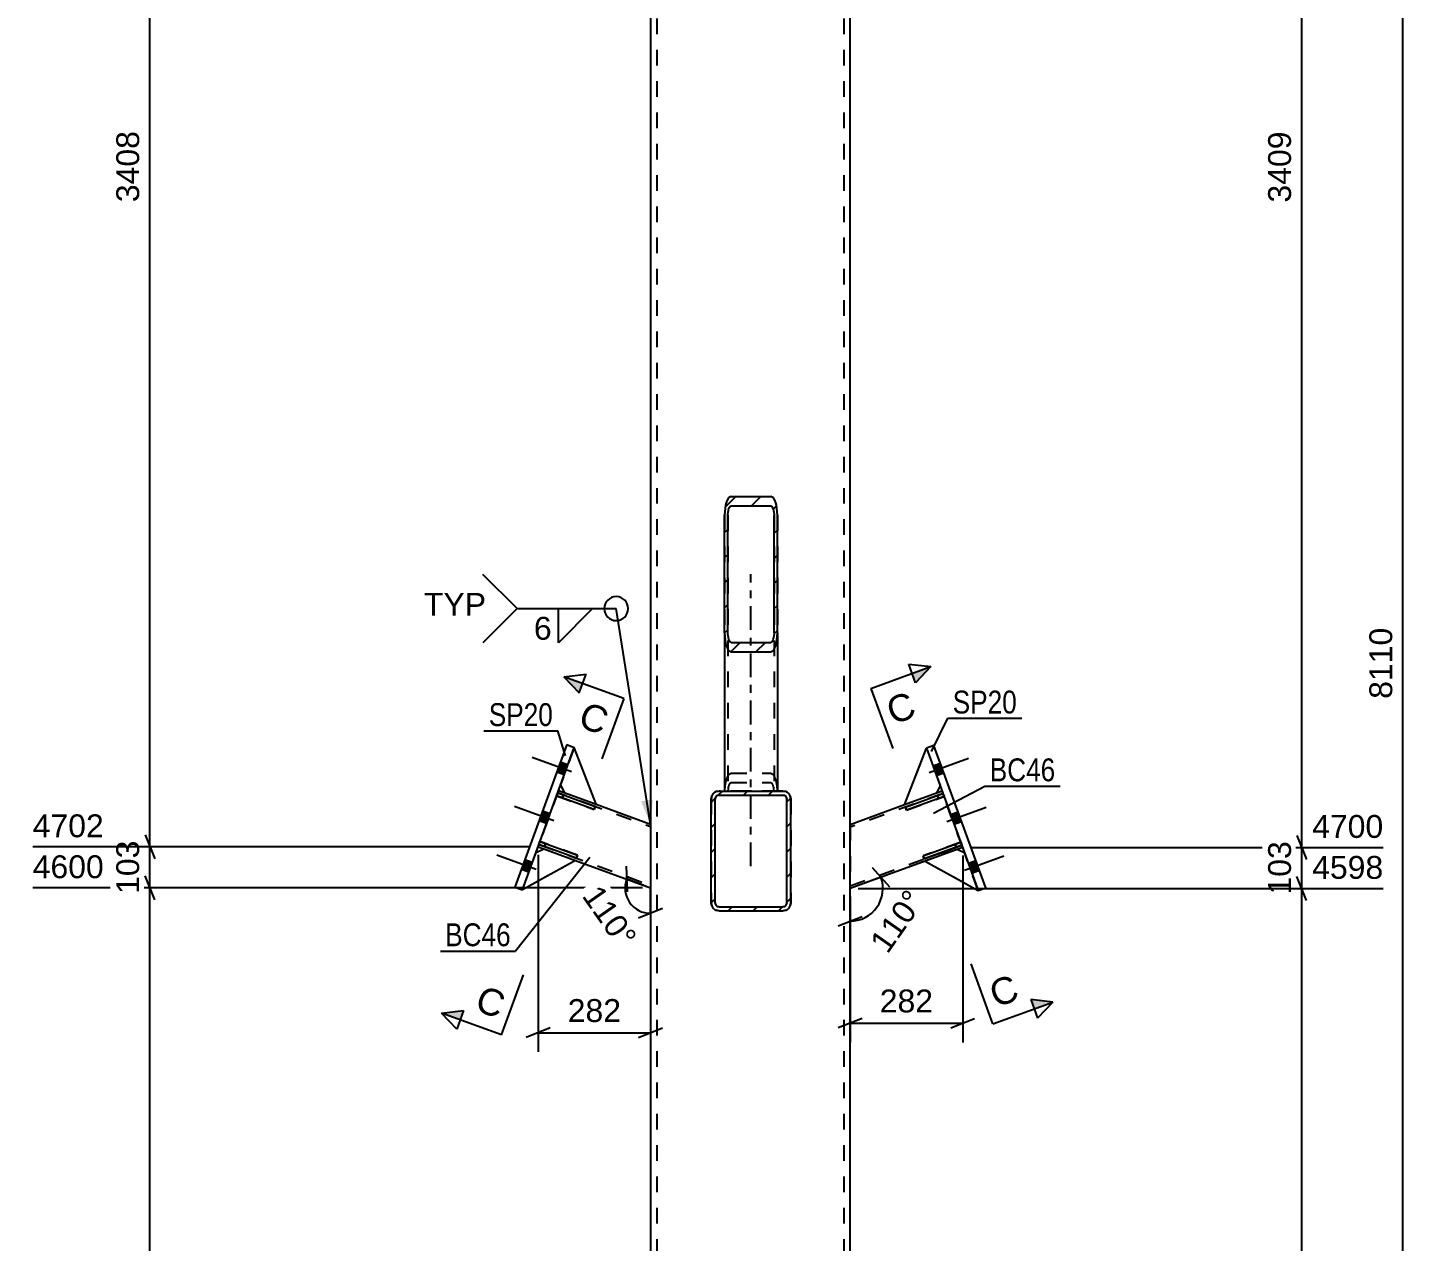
# Model space of a CAD drawing. Header units: millimetres. Extents: x -358 to 483, y -215 to 379.
# Drawn here: x -90.5 to 84.2, y 75 to 227 of the extents above; entities that cross this region are included whole.
import ezdxf

# ---------------------------------------------------------------- set-up
doc = ezdxf.new("R2010")
doc.units = ezdxf.units.MM
doc.linetypes.add('DXK_LINE_DOT2', pattern=[3.9198, 1.9599, -1.9599])
doc.linetypes.add('DXK_LINE_DOT3', pattern=[5.9187, 2.979, -0.9799, 0.9799, -0.9799])
doc.styles.add('Arial', font='ARIAL.TTF', dxfattribs={"height": 0.2})
doc.styles.add('Arial Narrow', font='ARIALN.TTF', dxfattribs={"height": 0.2})

# ---------------------------------------------------------------- blocks, each defined once
blk = doc.blocks.new('Part-284934251-1440 - 1225')
at = {"color": 7, "linetype": 'DXK_LINE_DOT2'}
for p, q in [((19.33, 129.66), (22.06, 136.78)), ((22.06, 136.78), (23.77, 132.08)), ((23.33, 131.12), (19.33, 129.66)), ((23.77, 132.08), (23.33, 131.12))]:
    blk.add_line(p, q, dxfattribs=at)
blk = doc.blocks.new('Part-284934251-1263 - 1225')
at = {"color": 7, "linetype": 'DXK_LINE_DOT2'}
for p, q in [((-24.03, 131.46), (-26.6, 124.41)), ((-24.14, 131.18), (-12.5, 126.94)), ((-23.33, 131.21), (-19.33, 129.75)), ((-12.5, 127.26), (-12.5, 119.28)), ((-26.5, 124.7), (-12.5, 119.6)), ((-25.89, 124.16), (-21.9, 122.7))]:
    blk.add_line(p, q, dxfattribs=at)
at = {"color": 2, "linetype": 'Continuous'}
for p, q in [((-24.03, 131.46), (-23.33, 131.21)), ((-19.33, 129.75), (-12.5, 127.26)), ((-26.6, 124.41), (-25.89, 124.16)), ((-21.9, 122.7), (-12.5, 119.28))]:
    blk.add_line(p, q, dxfattribs=at)
blk = doc.blocks.new('Part-284934251-1231 - 1225')
at = {"linetype": 'Continuous'}
h = blk.add_hatch(dxfattribs=at)
h.set_pattern_fill('', scale=0.7, style=0, pattern_type=0)
h.set_pattern_definition([(45, (-3.2208, 151.2022), (-1.57154, 1.57154), [])])
h.paths.add_polyline_path([(-3.22, 165.95), (-3.22, 151.2), (-3.16, 150.3), (-2.99, 149.53), (-2.73, 149.02), (-2.42, 148.84), (2.58, 148.84), (2.89, 149.02), (3.14, 149.53), (3.32, 150.3), (3.38, 151.2), (3.38, 165.95), (3.32, 166.85), (3.14, 167.61), (2.89, 168.13), (2.58, 168.3), (-2.42, 168.3), (-2.73, 168.13), (-2.99, 167.61), (-3.16, 166.85)])
h.paths.add_polyline_path([(-2.7, 166.78), (-2.57, 167.04), (-2.42, 167.13), (2.58, 167.13), (2.73, 167.04), (2.86, 166.78), (2.95, 166.4), (2.98, 165.95), (2.98, 151.2), (2.95, 150.75), (2.86, 150.37), (2.73, 150.11), (2.58, 150.02), (-2.42, 150.02), (-2.57, 150.11), (-2.7, 150.37), (-2.79, 150.75), (-2.82, 151.2), (-2.82, 165.95), (-2.79, 166.4)])
at = {"color": 2, "linetype": 'Continuous'}
for p, q in [((-2.42, 168.3), (-2.73, 168.13)), ((-2.42, 168.3), (2.58, 168.3)), ((2.89, 168.13), (2.58, 168.3)), ((-3.16, 166.85), (-3.22, 165.95)), ((-3.22, 151.2), (-3.22, 165.95)), ((-2.82, 165.95), (-2.79, 166.4)), ((-2.82, 151.2), (-2.82, 165.95)), ((-2.57, 167.04), (-2.42, 167.13)), ((-2.42, 167.13), (2.58, 167.13)), ((2.58, 167.13), (2.73, 167.04)), ((2.95, 166.4), (2.98, 165.95)), ((2.98, 151.2), (2.98, 165.95)), ((3.38, 165.95), (3.32, 166.85)), ((3.38, 151.2), (3.38, 165.95)), ((-3.22, 151.2), (-3.22, 131.4)), ((-3.22, 151.2), (-3.16, 150.3)), ((-2.79, 150.75), (-2.82, 151.2)), ((2.98, 151.2), (2.95, 150.75)), ((3.32, 150.3), (3.38, 151.2)), ((3.38, 151.2), (3.38, 131.4)), ((-2.73, 149.02), (-2.42, 148.84)), ((-2.42, 150.02), (-2.57, 150.11)), ((-2.42, 150.02), (2.58, 150.02)), ((-2.42, 148.84), (2.58, 148.84)), ((2.73, 150.11), (2.58, 150.02)), ((2.58, 148.84), (2.89, 149.02))]:
    blk.add_line(p, q, dxfattribs=at)
at = {"color": 7, "linetype": 'DXK_LINE_DOT2'}
for p, q in [((-3.22, 165.95), (-3.22, 151.2)), ((-2.82, 165.95), (-2.82, 131.4)), ((2.98, 165.95), (2.98, 131.4)), ((3.38, 165.95), (3.38, 151.2)), ((-2.73, 133.45), (-2.42, 133.63)), ((-2.42, 133.63), (2.58, 133.63)), ((2.58, 133.63), (2.89, 133.45)), ((3.38, 131.4), (-3.22, 131.4)), ((-3.21, 131.4), (-3.16, 132.17)), ((-2.82, 131.4), (-2.81, 131.4)), ((-2.79, 131.72), (-2.81, 131.4)), ((-2.42, 132.45), (-2.57, 132.36)), ((-2.42, 132.45), (2.58, 132.45)), ((2.73, 132.36), (2.58, 132.45)), ((2.97, 131.4), (2.95, 131.72)), ((3.32, 132.17), (3.37, 131.4))]:
    blk.add_line(p, q, dxfattribs=at)
at = {"color": 7, "linetype": 'DXK_LINE_DOT3'}
blk.add_line((0.08, 121.99), (0.08, 158.57), dxfattribs=at)
at = {"color": 2, "linetype": 'Continuous'}
for centre, radius, start, end in [((-0.41, 166.63), 2.76, 147.1246, 175.4089), ((0.57, 166.63), 2.76, 4.5911, 32.8754), ((-1.42, 166.29), 1.38, 147.1246, 175.4089), ((1.57, 166.29), 1.38, 4.5911, 32.8754), ((-0.41, 150.52), 2.76, 184.5911, 212.8754), ((-1.42, 150.86), 1.38, 184.5911, 212.8754), ((1.57, 150.86), 1.38, 327.1246, 355.4089), ((0.57, 150.52), 2.76, 327.1246, 355.4089)]:
    blk.add_arc(centre, radius, start, end, dxfattribs=at)
at = {"color": 7, "linetype": 'DXK_LINE_DOT2'}
for centre, radius, start, end in [((-0.41, 131.95), 2.76, 147.1246, 175.4089), ((0.57, 131.95), 2.76, 4.5911, 32.8754), ((-1.42, 131.61), 1.38, 147.1246, 175.4089), ((1.57, 131.61), 1.38, 4.5911, 32.8754)]:
    blk.add_arc(centre, radius, start, end, dxfattribs=at)
blk = doc.blocks.new('Part-284934251-1229 - 1225')
at = {"linetype": 'Continuous'}
h = blk.add_hatch(dxfattribs=at)
h.set_pattern_fill('', scale=0.7, style=0, pattern_type=0)
h.set_pattern_definition([(45, (-4.9208, 117.4), (-1.57154, 1.57154), [])])
h.paths.add_polyline_path([(-4.92, 130.4), (-4.92, 117.4), (-4.84, 117.02), (-4.63, 116.69), (-4.3, 116.48), (-3.92, 116.4), (4.08, 116.4), (4.46, 116.48), (4.79, 116.69), (5, 117.02), (5.08, 117.4), (5.08, 130.4), (5, 130.78), (4.79, 131.11), (4.46, 131.32), (4.08, 131.4), (-3.92, 131.4), (-4.3, 131.32), (-4.63, 131.11), (-4.84, 130.78)])
h.paths.add_polyline_path([(-4.27, 130.75), (-4.11, 130.86), (-3.92, 130.9), (4.08, 130.9), (4.27, 130.86), (4.43, 130.75), (4.54, 130.59), (4.58, 130.4), (4.58, 117.4), (4.54, 117.21), (4.43, 117.05), (4.27, 116.94), (4.08, 116.9), (-3.92, 116.9), (-4.11, 116.94), (-4.27, 117.05), (-4.38, 117.21), (-4.42, 117.4), (-4.42, 130.4), (-4.38, 130.59)])
at = {"color": 7, "linetype": 'DXK_LINE_DOT2'}
for p, q in [((-4.3, 131.32), (-3.92, 131.4)), ((4.08, 131.4), (-3.92, 131.4)), ((4.08, 131.4), (4.46, 131.32)), ((-4.92, 130.4), (-4.84, 130.78)), ((-4.92, 130.4), (-4.92, 117.4)), ((-4.92, 130.4), (-4.92, 130.4)), ((-4.38, 130.59), (-4.42, 130.4)), ((-4.42, 117.4), (-4.42, 130.4)), ((-3.92, 130.9), (-4.11, 130.86)), ((-3.92, 130.9), (4.08, 130.9)), ((4.27, 130.86), (4.08, 130.9)), ((4.58, 130.4), (4.54, 130.59)), ((4.58, 117.4), (4.58, 130.4)), ((5, 130.78), (5.08, 130.4)), ((5.08, 130.4), (5.08, 117.4)), ((5.08, 130.4), (5.08, 130.4)), ((-4.84, 117.02), (-4.92, 117.4)), ((-4.42, 117.4), (-4.38, 117.21)), ((4.54, 117.21), (4.58, 117.4)), ((5.08, 117.4), (5, 117.02)), ((-3.92, 116.4), (-4.3, 116.48)), ((-4.11, 116.94), (-3.92, 116.9)), ((-3.92, 116.9), (4.08, 116.9)), ((-3.92, 116.4), (4.08, 116.4)), ((4.08, 116.9), (4.27, 116.94)), ((4.46, 116.48), (4.08, 116.4))]:
    blk.add_line(p, q, dxfattribs=at)
at = {"color": 2, "linetype": 'Continuous'}
for p, q in [((-3.92, 131.4), (-4.3, 131.32)), ((-3.92, 131.4), (-3.92, 131.4)), ((-3.92, 131.4), (4.08, 131.4)), ((4.08, 131.4), (4.08, 131.4)), ((4.46, 131.32), (4.08, 131.4)), ((-4.84, 130.78), (-4.92, 130.4)), ((-4.92, 130.4), (-4.92, 130.4)), ((-4.92, 117.4), (-4.92, 130.4)), ((-4.42, 130.4), (-4.38, 130.59)), ((-4.42, 130.4), (-4.42, 130.4)), ((-4.42, 117.4), (-4.42, 130.4)), ((-4.11, 130.86), (-3.92, 130.9)), ((-3.92, 130.9), (-3.92, 130.9)), ((-3.92, 130.9), (4.08, 130.9)), ((4.08, 130.9), (4.08, 130.9)), ((4.08, 130.9), (4.27, 130.86)), ((4.54, 130.59), (4.58, 130.4)), ((4.58, 130.4), (4.58, 130.4)), ((4.58, 117.4), (4.58, 130.4)), ((5.08, 130.4), (5, 130.78)), ((5.08, 130.4), (5.08, 130.4)), ((5.08, 117.4), (5.08, 130.4)), ((-4.92, 117.4), (-4.92, 117.4)), ((-4.92, 117.4), (-4.84, 117.02)), ((-4.42, 117.4), (-4.42, 117.4)), ((-4.38, 117.21), (-4.42, 117.4)), ((4.58, 117.4), (4.54, 117.21)), ((4.58, 117.4), (4.58, 117.4)), ((5, 117.02), (5.08, 117.4)), ((5.08, 117.4), (5.08, 117.4)), ((-4.3, 116.48), (-3.92, 116.4)), ((-3.92, 116.9), (-4.11, 116.94)), ((-3.92, 116.9), (-3.92, 116.9)), ((-3.92, 116.9), (4.08, 116.9)), ((-3.92, 116.4), (-3.92, 116.4)), ((-3.92, 116.4), (4.08, 116.4)), ((4.27, 116.94), (4.08, 116.9)), ((4.08, 116.9), (4.08, 116.9)), ((4.08, 116.4), (4.46, 116.48)), ((4.08, 116.4), (4.08, 116.4))]:
    blk.add_line(p, q, dxfattribs=at)
at = {"color": 7, "linetype": 'DXK_LINE_DOT3'}
blk.add_line((0.08, 123.9), (0.08, 123.9), dxfattribs=at)
at = {"color": 7, "linetype": 'DXK_LINE_DOT2'}
for centre, radius, start, end in [((-3.92, 130.4), 1, 112.5, 157.5), ((4.08, 130.4), 1, 22.5, 67.5), ((-3.92, 130.4), 0.5, 112.5, 157.5), ((4.08, 130.4), 0.5, 22.5, 67.5), ((-3.92, 117.4), 0.5, 202.5, 247.5), ((4.08, 117.4), 0.5, 292.5, 337.5), ((-3.92, 117.4), 1, 202.5, 247.5), ((4.08, 117.4), 1, 292.5, 337.5)]:
    blk.add_arc(centre, radius, start, end, dxfattribs=at)
at = {"color": 2, "linetype": 'Continuous'}
for centre, radius, start, end in [((-3.92, 130.4), 1, 112.5, 157.5), ((4.08, 130.4), 1, 22.5, 67.5), ((-3.92, 130.4), 0.5, 112.5, 157.5), ((4.08, 130.4), 0.5, 22.5, 67.5), ((-3.92, 117.4), 0.5, 202.5, 247.5), ((4.08, 117.4), 0.5, 292.5, 337.5), ((-3.92, 117.4), 1, 202.5, 247.5), ((4.08, 117.4), 1, 292.5, 337.5)]:
    blk.add_arc(centre, radius, start, end, dxfattribs=at)
blk = doc.blocks.new('Part-284934251-1436 - 1225')
at = {"color": 2, "linetype": 'Continuous'}
for p, q in [((21.66, 123.27), (26.36, 124.98)), ((26.49, 124.61), (21.79, 122.9)), ((26.36, 124.98), (26.49, 124.61)), ((21.79, 122.9), (21.66, 123.27))]:
    blk.add_line(p, q, dxfattribs=at)
at = {"color": 7, "linetype": 'DXK_LINE_DOT2'}
blk.add_line((25.79, 124.35), (25.65, 124.73), dxfattribs=at)
blk = doc.blocks.new('Part-284934251-1304 - 1225')
at = {"color": 7, "linetype": 'DXK_LINE_DOT2'}
for p, q in [((24.13, 131.09), (12.5, 126.86)), ((23.33, 131.12), (19.33, 129.66)), ((26.6, 124.33), (24.03, 131.37)), ((12.5, 127.18), (12.5, 119.2)), ((12.5, 119.52), (26.49, 124.61)), ((25.89, 124.07), (21.9, 122.62))]:
    blk.add_line(p, q, dxfattribs=at)
at = {"color": 2, "linetype": 'Continuous'}
for p, q in [((24.03, 131.37), (23.33, 131.12)), ((19.33, 129.66), (12.5, 127.18)), ((26.6, 124.33), (25.89, 124.07)), ((21.9, 122.62), (12.5, 119.2))]:
    blk.add_line(p, q, dxfattribs=at)
blk = doc.blocks.new('Part-284934251-1443 - 1225')
at = {"color": 7, "linetype": 'DXK_LINE_DOT2'}
for p, q in [((-26.36, 125.07), (-26.5, 124.7)), ((-26.5, 124.7), (-21.8, 122.99)), ((-21.66, 123.36), (-26.36, 125.07)), ((-25.65, 124.82), (-25.79, 124.44)), ((-21.8, 122.99), (-21.66, 123.36))]:
    blk.add_line(p, q, dxfattribs=at)
blk = doc.blocks.new('Part-284934251-1447 - 1225')
at = {"color": 7, "linetype": 'DXK_LINE_DOT2'}
blk.add_line((-22.07, 136.86), (-23.78, 132.17), dxfattribs=at)
at = {"color": 2, "linetype": 'Continuous'}
for p, q in [((-19.33, 129.75), (-22.07, 136.86)), ((-23.78, 132.17), (-23.33, 131.21)), ((-23.33, 131.21), (-19.33, 129.75))]:
    blk.add_line(p, q, dxfattribs=at)
blk = doc.blocks.new('Part-284934251-1448 - 1225')
at = {"color": 7, "linetype": 'DXK_LINE_DOT2'}
for p, q in [((-26.85, 123.71), (-25.89, 124.16)), ((-25.89, 124.16), (-21.9, 122.7)), ((-28.56, 119.01), (-26.85, 123.71)), ((-21.9, 122.7), (-28.56, 119.01))]:
    blk.add_line(p, q, dxfattribs=at)
blk = doc.blocks.new('Part-284934251-1329 - 1225')
at = {"color": 2, "linetype": 'Continuous'}
for p, q in [((-23.01, 137.21), (-29.5, 119.35)), ((-28.56, 119.01), (-22.07, 136.86)), ((-23.01, 137.21), (-22.07, 136.86)), ((-29.5, 119.35), (-28.56, 119.01))]:
    blk.add_line(p, q, dxfattribs=at)
blk = doc.blocks.new('Part-284934251-1334 - 1225')
at = {"color": 2, "linetype": 'Continuous'}
for p, q in [((23, 137.12), (22.06, 136.78)), ((22.06, 136.78), (28.56, 118.92)), ((29.5, 119.26), (23, 137.12)), ((28.56, 118.92), (29.5, 119.26))]:
    blk.add_line(p, q, dxfattribs=at)
blk = doc.blocks.new('Part-284934251-1356 - 1225')
at = {"color": 7, "linetype": 'DXK_LINE_DOT2'}
for p, q in [((-3.92, 131.4), (-4.3, 131.32)), ((4.08, 131.4), (-3.92, 131.4)), ((4.46, 131.32), (4.08, 131.4)), ((-4.84, 130.78), (-4.92, 130.4)), ((-4.92, 117.4), (-4.92, 130.4)), ((-4.42, 130.4), (-4.38, 130.59)), ((-4.42, 117.4), (-4.42, 130.4)), ((-4.11, 130.86), (-3.92, 130.9)), ((-3.92, 130.9), (4.08, 130.9)), ((4.08, 130.9), (4.27, 130.86)), ((4.54, 130.59), (4.58, 130.4)), ((4.58, 117.4), (4.58, 130.4)), ((5.08, 130.4), (5, 130.78)), ((5.08, 117.4), (5.08, 130.4)), ((-4.92, 117.4), (-4.84, 117.02)), ((-4.38, 117.21), (-4.42, 117.4)), ((4.58, 117.4), (4.54, 117.21)), ((5, 117.02), (5.08, 117.4)), ((-4.3, 116.48), (-3.92, 116.4)), ((-3.92, 116.9), (-4.11, 116.94)), ((-3.92, 116.9), (4.08, 116.9)), ((-3.92, 116.4), (4.08, 116.4)), ((4.27, 116.94), (4.08, 116.9)), ((4.08, 116.4), (4.46, 116.48))]:
    blk.add_line(p, q, dxfattribs=at)
at = {"color": 7, "linetype": 'DXK_LINE_DOT3'}
blk.add_line((0.08, 123.9), (0.08, 123.9), dxfattribs=at)
at = {"color": 7, "linetype": 'DXK_LINE_DOT2'}
for centre, radius, start, end in [((-3.92, 130.4), 1, 112.5, 157.5), ((4.08, 130.4), 1, 22.5, 67.5), ((-3.92, 130.4), 0.5, 112.5, 157.5), ((4.08, 130.4), 0.5, 22.5, 67.5), ((-3.92, 117.4), 0.5, 202.5, 247.5), ((4.08, 117.4), 0.5, 292.5, 337.5), ((-3.92, 117.4), 1, 202.5, 247.5), ((4.08, 117.4), 1, 292.5, 337.5)]:
    blk.add_arc(centre, radius, start, end, dxfattribs=at)
blk = doc.blocks.new('Part-284934251-1449 - 1225')
at = {"color": 2, "linetype": 'Continuous'}
for p, q in [((-26.85, 123.71), (-25.89, 124.16)), ((-25.89, 124.16), (-21.9, 122.7)), ((-21.9, 122.7), (-28.56, 119.01))]:
    blk.add_line(p, q, dxfattribs=at)
at = {"color": 7, "linetype": 'DXK_LINE_DOT2'}
blk.add_line((-28.56, 119.01), (-26.85, 123.71), dxfattribs=at)
blk = doc.blocks.new('Part-284934251-1435 - 1225')
at = {"color": 7, "linetype": 'DXK_LINE_DOT2'}
for p, q in [((24.13, 131.09), (19.43, 129.38)), ((24.27, 130.72), (24.13, 131.09)), ((19.43, 129.38), (19.57, 129.01)), ((19.57, 129.01), (24.27, 130.72)), ((23.43, 130.84), (23.56, 130.46))]:
    blk.add_line(p, q, dxfattribs=at)
blk = doc.blocks.new('Part-284934251-1437 - 1225')
at = {"color": 2, "linetype": 'Continuous'}
for p, q in [((19.43, 129.38), (24.13, 131.09)), ((24.13, 131.09), (24.27, 130.72)), ((19.57, 129.01), (19.43, 129.38)), ((24.27, 130.72), (19.57, 129.01))]:
    blk.add_line(p, q, dxfattribs=at)
at = {"color": 7, "linetype": 'DXK_LINE_DOT2'}
blk.add_line((23.56, 130.46), (23.43, 130.84), dxfattribs=at)
blk = doc.blocks.new('Part-284934251-1438 - 1225')
at = {"color": 7, "linetype": 'DXK_LINE_DOT2'}
for p, q in [((25.89, 124.07), (21.9, 122.62)), ((26.85, 123.62), (25.89, 124.07)), ((21.9, 122.62), (28.56, 118.92)), ((28.56, 118.92), (26.85, 123.62))]:
    blk.add_line(p, q, dxfattribs=at)
blk = doc.blocks.new('Part-284934251-1439 - 1225')
at = {"color": 2, "linetype": 'Continuous'}
for p, q in [((25.89, 124.07), (21.9, 122.62)), ((26.85, 123.62), (25.89, 124.07)), ((21.9, 122.62), (28.56, 118.92))]:
    blk.add_line(p, q, dxfattribs=at)
at = {"color": 7, "linetype": 'DXK_LINE_DOT2'}
blk.add_line((28.56, 118.92), (26.85, 123.62), dxfattribs=at)
blk = doc.blocks.new('Part-284934251-1441 - 1225')
at = {"color": 2, "linetype": 'Continuous'}
for p, q in [((19.33, 129.66), (22.06, 136.78)), ((23.33, 131.12), (19.33, 129.66)), ((23.77, 132.08), (23.33, 131.12))]:
    blk.add_line(p, q, dxfattribs=at)
at = {"color": 7, "linetype": 'DXK_LINE_DOT2'}
blk.add_line((22.06, 136.78), (23.77, 132.08), dxfattribs=at)
blk = doc.blocks.new('Part-284934251-1442 - 1225')
at = {"color": 7, "linetype": 'DXK_LINE_DOT2'}
for p, q in [((-24.14, 131.18), (-24.27, 130.8)), ((-19.44, 129.47), (-24.14, 131.18)), ((-24.27, 130.8), (-19.57, 129.09)), ((-23.43, 130.92), (-23.57, 130.55)), ((-19.57, 129.09), (-19.44, 129.47))]:
    blk.add_line(p, q, dxfattribs=at)
blk = doc.blocks.new('Part-284934251-1444 - 1225')
at = {"color": 2, "linetype": 'Continuous'}
for p, q in [((-24.27, 130.8), (-24.14, 131.18)), ((-24.14, 131.18), (-19.44, 129.47)), ((-19.57, 129.09), (-24.27, 130.8)), ((-19.44, 129.47), (-19.57, 129.09))]:
    blk.add_line(p, q, dxfattribs=at)
at = {"color": 7, "linetype": 'DXK_LINE_DOT2'}
blk.add_line((-23.57, 130.55), (-23.43, 130.92), dxfattribs=at)
blk = doc.blocks.new('Part-284934251-1445 - 1225')
at = {"color": 2, "linetype": 'Continuous'}
for p, q in [((-26.5, 124.7), (-26.36, 125.07)), ((-21.8, 122.99), (-26.5, 124.7)), ((-26.36, 125.07), (-21.66, 123.36)), ((-21.66, 123.36), (-21.8, 122.99))]:
    blk.add_line(p, q, dxfattribs=at)
at = {"color": 7, "linetype": 'DXK_LINE_DOT2'}
blk.add_line((-25.79, 124.44), (-25.65, 124.82), dxfattribs=at)
blk = doc.blocks.new('Part-284934251-1446 - 1225')
at = {"color": 7, "linetype": 'DXK_LINE_DOT2'}
for p, q in [((-22.07, 136.86), (-23.78, 132.17)), ((-19.33, 129.75), (-22.07, 136.86)), ((-23.78, 132.17), (-23.33, 131.21)), ((-23.33, 131.21), (-19.33, 129.75))]:
    blk.add_line(p, q, dxfattribs=at)
blk = doc.blocks.new('Bolt-284934251-1457 - 1225')
at = {"linetype": 'Continuous'}
for points in [[(-23.31, 133.43), (-22.87, 134.66), (-23.81, 135), (-24.25, 133.78)], [(-23.31, 133.43), (-22.87, 134.66), (-23.81, 135), (-24.25, 133.78)], [(-23.31, 133.43), (-22.87, 134.66), (-23.81, 135), (-24.25, 133.78)], [(-25.54, 127.33), (-25.09, 128.55), (-26.03, 128.89), (-26.48, 127.67)], [(-25.54, 127.33), (-25.09, 128.55), (-26.03, 128.89), (-26.48, 127.67)], [(-27.76, 121.22), (-27.32, 122.44), (-28.26, 122.78), (-28.7, 121.56)], [(-27.76, 121.22), (-27.32, 122.44), (-28.26, 122.78), (-28.7, 121.56)], [(-27.76, 121.22), (-27.32, 122.44), (-28.26, 122.78), (-28.7, 121.56)]]:
    blk.add_hatch(color=1, dxfattribs=at).paths.add_polyline_path(points)
at = {"color": 1, "linetype": 'Continuous'}
for p, q in [((-22.39, 133.79), (-27.32, 135.58)), ((-22.39, 133.79), (-27.32, 135.58)), ((-22.39, 133.79), (-27.32, 135.58)), ((-22.87, 134.66), (-23.81, 135)), ((-22.87, 134.66), (-23.81, 135)), ((-22.87, 134.66), (-23.81, 135)), ((-23.31, 133.43), (-24.25, 133.78)), ((-23.31, 133.43), (-24.25, 133.78)), ((-23.31, 133.43), (-24.25, 133.78)), ((-24.61, 127.68), (-29.54, 129.48)), ((-24.61, 127.68), (-29.54, 129.48)), ((-25.54, 127.33), (-26.48, 127.67)), ((-25.54, 127.33), (-26.48, 127.67)), ((-25.09, 128.55), (-26.03, 128.89)), ((-25.09, 128.55), (-26.03, 128.89)), ((-26.83, 121.57), (-31.77, 123.37)), ((-26.83, 121.57), (-31.77, 123.37)), ((-26.83, 121.57), (-31.77, 123.37)), ((-27.32, 122.44), (-28.26, 122.78)), ((-27.32, 122.44), (-28.26, 122.78)), ((-27.32, 122.44), (-28.26, 122.78)), ((-27.76, 121.22), (-28.7, 121.56)), ((-27.76, 121.22), (-28.7, 121.56)), ((-27.76, 121.22), (-28.7, 121.56))]:
    blk.add_line(p, q, dxfattribs=at)
blk = doc.blocks.new('Bolt-284934251-1458 - 1225')
at = {"linetype": 'Continuous'}
for points in [[(22.87, 134.57), (23.31, 133.35), (24.25, 133.69), (23.81, 134.91)], [(22.87, 134.57), (23.31, 133.35), (24.25, 133.69), (23.81, 134.91)], [(22.87, 134.57), (23.31, 133.35), (24.25, 133.69), (23.81, 134.91)], [(25.09, 128.46), (25.53, 127.24), (26.47, 127.58), (26.03, 128.8)], [(25.09, 128.46), (25.53, 127.24), (26.47, 127.58), (26.03, 128.8)], [(27.31, 122.35), (27.76, 121.13), (28.7, 121.47), (28.25, 122.69)], [(27.31, 122.35), (27.76, 121.13), (28.7, 121.47), (28.25, 122.69)], [(27.31, 122.35), (27.76, 121.13), (28.7, 121.47), (28.25, 122.69)]]:
    blk.add_hatch(color=1, dxfattribs=at).paths.add_polyline_path(points)
at = {"color": 1, "linetype": 'Continuous'}
for p, q in [((22.38, 133.7), (27.32, 135.5)), ((22.38, 133.7), (27.32, 135.5)), ((22.38, 133.7), (27.32, 135.5)), ((22.87, 134.57), (23.81, 134.91)), ((22.87, 134.57), (23.81, 134.91)), ((22.87, 134.57), (23.81, 134.91)), ((23.31, 133.35), (24.25, 133.69)), ((23.31, 133.35), (24.25, 133.69)), ((23.31, 133.35), (24.25, 133.69)), ((24.61, 127.59), (29.54, 129.39)), ((24.61, 127.59), (29.54, 129.39)), ((25.09, 128.46), (26.03, 128.8)), ((25.09, 128.46), (26.03, 128.8)), ((25.53, 127.24), (26.47, 127.58)), ((25.53, 127.24), (26.47, 127.58)), ((26.83, 121.49), (31.76, 123.28)), ((26.83, 121.49), (31.76, 123.28)), ((26.83, 121.49), (31.76, 123.28)), ((27.31, 122.35), (28.25, 122.69)), ((27.31, 122.35), (28.25, 122.69)), ((27.31, 122.35), (28.25, 122.69)), ((27.76, 121.13), (28.7, 121.47)), ((27.76, 121.13), (28.7, 121.47)), ((27.76, 121.13), (28.7, 121.47))]:
    blk.add_line(p, q, dxfattribs=at)
blk = doc.blocks.new('Part-284934251-1475 - 1225')
at = {"color": 7, "linetype": 'DXK_LINE_DOT2'}
for p, q in [((26.36, 124.98), (21.66, 123.27)), ((21.79, 122.9), (26.49, 124.61)), ((25.65, 124.73), (25.79, 124.35)), ((26.49, 124.61), (26.36, 124.98)), ((21.66, 123.27), (21.79, 122.9))]:
    blk.add_line(p, q, dxfattribs=at)
blk = doc.blocks.new('Part-284934251-1506 - 1225')
at = {"color": 2, "linetype": 'Continuous'}
for p, q in [((-12.5, 294.79), (-12.5, 62)), ((-12.5, 294.79), (-12.25, 294.79)), ((-11.7, 294.79), (-10.9, 294.79)), ((-10.9, 294.79), (11.7, 294.79)), ((12.5, 294.79), (12.25, 294.79)), ((12.5, 62), (12.5, 294.79)), ((-12.5, 61.9), (-12.5, 0)), ((12.5, 0), (12.5, 61.9))]:
    blk.add_line(p, q, dxfattribs=at)
at = {"color": 7, "linetype": 'DXK_LINE_DOT2'}
for p, q in [((-12.38, 294.79), (-11.7, 294.79)), ((-11.7, 294.79), (-11.7, 62)), ((12.25, 294.79), (10.9, 294.79)), ((11.7, 294.79), (11.7, 62)), ((-11.7, 61.9), (-11.7, 0)), ((11.7, 61.9), (11.7, 0)), ((-12.5, 0), (12.5, 0))]:
    blk.add_line(p, q, dxfattribs=at)
blk = doc.blocks.new('StraightDimension-284934251-1565 - 1225')
at = {"color": 7, "linetype": 'Continuous'}
for p, q in [((-26.6, 123.41), (-26.6, 98.72)), ((-12.5, 118.28), (-12.5, 98.72)), ((-25.1, 101.72), (-28.1, 100.52)), ((-14, 100.52), (-11, 101.72)), ((-26.6, 101.12), (-12.5, 101.12))]:
    blk.add_line(p, q, dxfattribs=at)
at = {"color": 0}
blk.add_wipeout([(-15.61, 101.87), (-15.61, 106.07), (-23.48, 106.07), (-23.48, 101.87)], dxfattribs=at)
at = {"color": 3, "style": 'Arial'}
blk.add_text('282', height=2.865, dxfattribs=at).set_placement((-22.88, 102.47))
blk = doc.blocks.new('StraightDimension-284934251-1608 - 1225')
at = {"color": 7, "linetype": 'Continuous'}
for p, q in [((26.6, 123.33), (26.6, 99.92)), ((12.5, 118.2), (12.5, 99.92)), ((14, 102.92), (11, 101.72)), ((12.5, 102.32), (26.6, 102.32)), ((25.1, 101.72), (28.1, 102.92))]:
    blk.add_line(p, q, dxfattribs=at)
at = {"color": 0}
blk.add_wipeout([(23.48, 103.07), (23.48, 107.27), (15.61, 107.27), (15.61, 103.07)], dxfattribs=at)
at = {"color": 3, "style": 'Arial'}
blk.add_text('282', height=2.865, dxfattribs=at).set_placement((16.21, 103.67))
blk = doc.blocks.new('AngleDimension-284934251-1708 - 1225')
at = {"color": 7, "linetype": 'Continuous'}
for p, q in [((16.35, 120.6), (12.5, 119.2)), ((15.27, 121.8), (17.43, 119.39)), ((12.5, 115.1), (12.5, 119.2)), ((12.5, 118.2), (12.5, 115.1)), ((11, 114.5), (14, 115.7))]:
    blk.add_line(p, q, dxfattribs=at)
blk.add_arc((12.5, 119.2), 4.1, 270, 20, dxfattribs=at)
at = {"color": 0}
blk.add_wipeout([(22.75, 117.8), (19.31, 120.21), (13.88, 112.45), (17.32, 110.04)], dxfattribs=at)
at = {"color": 3, "style": 'Arial'}
blk.add_text('110°', height=2.865, rotation=54.9982, dxfattribs=at).set_placement((17.17, 110.88))
blk = doc.blocks.new('StraightDimension-284934251-1719 - 1225')
at = {"color": 7, "linetype": 'Continuous'}
for p, q in [((69.68, 293.29), (68.48, 296.29)), ((13.5, 294.79), (79.27, 294.79)), ((69.08, 124.33), (69.08, 294.79)), ((68.48, 125.83), (69.68, 122.83)), ((27.6, 124.33), (79.27, 124.33))]:
    blk.add_line(p, q, dxfattribs=at)
at = {"color": 0, "linetype": 'Continuous'}
blk.add_wipeout([(79.87, 295.39), (79.87, 299.59), (69.78, 299.59), (69.78, 295.39)], dxfattribs=at)
at = {"color": 0}
blk.add_wipeout([(68.33, 214.61), (64.13, 214.61), (64.13, 204.51), (68.33, 204.51)], dxfattribs=at)
at = {"color": 3, "linetype": 'Continuous', "style": 'Arial'}
blk.add_text('8110', height=2.865, dxfattribs=at).set_placement((70.38, 295.99))
at = {"color": 3, "style": 'Arial'}
blk.add_text('3409', height=2.865, rotation=90.0002, dxfattribs=at).set_placement((67.73, 205.11))
blk = doc.blocks.new('StraightDimension-284934251-1726 - 1225')
at = {"color": 7, "linetype": 'Continuous'}
for p, q in [((68.48, 125.83), (69.68, 122.83)), ((27.6, 124.33), (79.27, 124.33)), ((69.08, 119.2), (69.08, 124.33)), ((69.68, 117.7), (68.48, 120.7)), ((13.5, 119.2), (79.27, 119.2))]:
    blk.add_line(p, q, dxfattribs=at)
at = {"color": 0, "linetype": 'Continuous'}
blk.add_wipeout([(79.87, 124.93), (79.87, 129.13), (69.78, 129.13), (69.78, 124.93)], dxfattribs=at)
at = {"color": 0}
blk.add_wipeout([(68.33, 125.7), (64.13, 125.7), (64.13, 117.83), (68.33, 117.83)], dxfattribs=at)
at = {"color": 3, "linetype": 'Continuous', "style": 'Arial'}
blk.add_text('4700', height=2.865, dxfattribs=at).set_placement((70.38, 125.53))
at = {"color": 3, "style": 'Arial'}
blk.add_text('103', height=2.865, rotation=90.0002, dxfattribs=at).set_placement((67.73, 118.43))
blk = doc.blocks.new('StraightDimension-284934251-1735 - 1225')
at = {"color": 7, "linetype": 'Continuous'}
for p, q in [((69.68, 117.7), (68.48, 120.7)), ((13.5, 119.2), (79.27, 119.2)), ((69.08, 0), (69.08, 119.2)), ((68.48, 1.5), (69.68, -1.5)), ((13.5, 0), (72.6, 0))]:
    blk.add_line(p, q, dxfattribs=at)
at = {"color": 0, "linetype": 'Continuous'}
for points in [[(79.87, 119.8), (79.87, 124), (69.78, 124), (69.78, 119.8)], [(73.2, 0.6), (73.2, 4.8), (69.78, 4.8), (69.78, 0.6)]]:
    blk.add_wipeout(points, dxfattribs=at)
at = {"color": 0}
blk.add_wipeout([(68.33, 64.65), (64.13, 64.65), (64.13, 54.55), (68.33, 54.55)], dxfattribs=at)
at = {"color": 3, "linetype": 'Continuous', "style": 'Arial'}
for s, height, p in [('4598', 2.865, (70.38, 120.4)), ('0', 2.87, (70.38, 1.2))]:
    blk.add_text(s, height=height, dxfattribs=at).set_placement(p)
at = {"color": 3, "style": 'Arial'}
blk.add_text('4598', height=2.865, rotation=90.0002, dxfattribs=at).set_placement((67.73, 55.15))
blk = doc.blocks.new('StraightDimension-284934251-1876 - 1225')
at = {"color": 7, "linetype": 'Continuous'}
for p, q in [((-74.62, 117.78), (-75.82, 120.78)), ((-13.5, 119.28), (-89.91, 119.28)), ((-75.22, 0), (-75.22, 119.28)), ((-75.82, 1.5), (-74.62, -1.5)), ((-13.5, 0), (-78.74, 0))]:
    blk.add_line(p, q, dxfattribs=at)
at = {"color": 0, "linetype": 'Continuous'}
for points in [[(-80.42, 119.88), (-80.42, 124.08), (-90.51, 124.08), (-90.51, 119.88)], [(-75.92, 0.6), (-75.92, 4.8), (-79.34, 4.8), (-79.34, 0.6)]]:
    blk.add_wipeout(points, dxfattribs=at)
at = {"color": 0}
blk.add_wipeout([(-75.97, 64.69), (-80.17, 64.69), (-80.17, 54.59), (-75.97, 54.59)], dxfattribs=at)
at = {"color": 3, "linetype": 'Continuous', "style": 'Arial'}
for s, height, p in [('4600', 2.865, (-89.91, 120.48)), ('0', 2.87, (-78.74, 1.2))]:
    blk.add_text(s, height=height, dxfattribs=at).set_placement(p)
at = {"color": 3, "style": 'Arial'}
blk.add_text('4600', height=2.865, rotation=90.0002, dxfattribs=at).set_placement((-76.57, 55.19))
blk = doc.blocks.new('StraightDimension-284934251-1895 - 1225')
at = {"color": 7, "linetype": 'Continuous'}
for p, q in [((-75.82, 125.91), (-74.62, 122.91)), ((-27.6, 124.41), (-89.91, 124.41)), ((-75.22, 119.28), (-75.22, 124.41)), ((-74.62, 117.78), (-75.82, 120.78)), ((-13.5, 119.28), (-89.91, 119.28))]:
    blk.add_line(p, q, dxfattribs=at)
at = {"color": 0}
blk.add_wipeout([(-75.97, 125.78), (-80.17, 125.78), (-80.17, 117.91), (-75.97, 117.91)], dxfattribs=at)
at = {"color": 3, "style": 'Arial'}
blk.add_text('103', height=2.865, rotation=90.0002, dxfattribs=at).set_placement((-76.57, 118.51))
at = {"color": 0, "linetype": 'Continuous'}
blk.add_wipeout([(-80.42, 125.01), (-80.42, 129.21), (-90.51, 129.21), (-90.51, 125.01)], dxfattribs=at)
at = {"color": 3, "linetype": 'Continuous', "style": 'Arial'}
blk.add_text('4702', height=2.865, dxfattribs=at).set_placement((-89.91, 125.61))
blk = doc.blocks.new('StraightDimension-284934251-1907 - 1225')
at = {"color": 7, "linetype": 'Continuous'}
for p, q in [((-74.62, 293.29), (-75.82, 296.29)), ((-13.5, 294.79), (-85.41, 294.79)), ((-75.22, 124.41), (-75.22, 294.79)), ((-75.82, 125.91), (-74.62, 122.91)), ((-27.6, 124.41), (-89.91, 124.41))]:
    blk.add_line(p, q, dxfattribs=at)
at = {"color": 0, "linetype": 'Continuous'}
blk.add_wipeout([(-75.92, 295.39), (-75.92, 299.59), (-86.01, 299.59), (-86.01, 295.39)], dxfattribs=at)
at = {"color": 0}
blk.add_wipeout([(-75.97, 214.65), (-80.17, 214.65), (-80.17, 204.56), (-75.97, 204.56)], dxfattribs=at)
at = {"color": 3, "linetype": 'Continuous', "style": 'Arial'}
blk.add_text('8110', height=2.865, dxfattribs=at).set_placement((-85.41, 295.99))
at = {"color": 3, "style": 'Arial'}
blk.add_text('3408', height=2.865, rotation=90.0002, dxfattribs=at).set_placement((-76.57, 205.16))
blk = doc.blocks.new('AngleDimension-284934251-9043 - 1225')
at = {"color": 7, "linetype": 'Continuous'}
for p, q in [((-15.55, 121.99), (-15.45, 118.76)), ((-13.44, 119.62), (-15.5, 120.38)), ((-15.5, 120.38), (-12.5, 119.28)), ((-12.5, 116.09), (-12.5, 119.28)), ((-11, 116.69), (-14, 115.49))]:
    blk.add_line(p, q, dxfattribs=at)
blk.add_arc((-12.5, 119.28), 3.2, 160, 270, dxfattribs=at)
at = {"color": 0}
blk.add_wipeout([(-16.58, 110.65), (-13.14, 113.05), (-18.57, 120.81), (-22.01, 118.4)], dxfattribs=at)
at = {"color": 3, "style": 'Arial'}
blk.add_text('110°', height=2.865, rotation=-54.9982, dxfattribs=at).set_placement((-21.18, 118.26))
blk = doc.blocks.new('StraightDimension-284934251-16103 - 1225')
at = {"color": 7, "linetype": 'Continuous'}
for p, q in [((82.36, 293.29), (81.16, 296.29)), ((13.5, 294.79), (84.16, 294.79)), ((81.76, 0), (81.76, 294.79)), ((81.16, 1.5), (82.36, -1.5)), ((21, 0), (84.16, 0))]:
    blk.add_line(p, q, dxfattribs=at)
at = {"color": 0}
blk.add_wipeout([(81.01, 152.44), (76.81, 152.44), (76.81, 142.35), (81.01, 142.35)], dxfattribs=at)
at = {"color": 3, "style": 'Arial'}
blk.add_text('8110', height=2.865, rotation=90.0002, dxfattribs=at).set_placement((80.41, 142.95))
blk = doc.blocks.new('Mark-284934251-1259 - 1225')
at = {"color": 0}
blk.add_wipeout([(-30.01, 111.96), (-30.01, 114.96), (-38.23, 114.96), (-38.23, 111.96)], dxfattribs=at)
blk.add_wipeout([(-30.01, 111.96), (-30.01, 114.96), (-38.23, 114.96), (-38.23, 111.96)], dxfattribs=at)
at = {"color": 30, "linetype": 'Continuous'}
for p in [(-20.1, 123.06), (-38.83, 111.36)]:
    blk.add_line(p, (-29.41, 111.36), dxfattribs=at)
at = {"color": 3, "style": 'Arial Narrow'}
blk.add_text('BC46', height=2.863, dxfattribs=at).set_placement((-38.23, 111.96))
blk = doc.blocks.new('Mark-284934251-1300 - 1225')
at = {"color": 0}
blk.add_wipeout([(38.21, 132.62), (38.21, 135.62), (29.99, 135.62), (29.99, 132.62)], dxfattribs=at)
blk.add_wipeout([(38.21, 132.62), (38.21, 135.62), (29.99, 135.62), (29.99, 132.62)], dxfattribs=at)
at = {"color": 30, "linetype": 'Continuous'}
for p, q in [((22.95, 128.64), (29.39, 132.02)), ((29.39, 132.02), (38.81, 132.02))]:
    blk.add_line(p, q, dxfattribs=at)
at = {"color": 3, "style": 'Arial Narrow'}
blk.add_text('BC46', height=2.863, dxfattribs=at).set_placement((29.99, 132.62))
blk = doc.blocks.new('Mark-284934251-1325 - 1225')
at = {"color": 0}
blk.add_wipeout([(-24.73, 139.54), (-24.73, 142.54), (-32.77, 142.54), (-32.77, 139.54)], dxfattribs=at)
blk.add_wipeout([(-24.73, 139.54), (-24.73, 142.54), (-32.77, 142.54), (-32.77, 139.54)], dxfattribs=at)
at = {"color": 30, "linetype": 'Continuous'}
for p in [(-33.37, 138.94), (-23.15, 135.81)]:
    blk.add_line(p, (-24.13, 138.94), dxfattribs=at)
at = {"color": 3, "style": 'Arial Narrow'}
blk.add_text('SP20', height=2.863, dxfattribs=at).set_placement((-32.77, 139.54))
blk = doc.blocks.new('Mark-284934251-1330 - 1225')
at = {"color": 0}
blk.add_wipeout([(33.39, 141.11), (33.39, 144.11), (25.35, 144.11), (25.35, 141.11)], dxfattribs=at)
blk.add_wipeout([(33.39, 141.11), (33.39, 144.11), (25.35, 144.11), (25.35, 141.11)], dxfattribs=at)
at = {"color": 30, "linetype": 'Continuous'}
for p, q in [((22.7, 136.36), (24.75, 140.51)), ((24.75, 140.51), (33.99, 140.51))]:
    blk.add_line(p, q, dxfattribs=at)
at = {"color": 3, "style": 'Arial Narrow'}
blk.add_text('SP20', height=2.863, dxfattribs=at).set_placement((25.35, 141.11))
blk = doc.blocks.new('SectionMark-284934251-2047 - 1225')
at = {"linetype": 'Continuous'}
blk.add_hatch(color=6, dxfattribs=at).paths.add_polyline_path([(35.56, 104.12), (35.14, 105.29), (37.91, 104.97)])
at = {"color": 6, "linetype": 'Continuous'}
for p, q in [((19.84, 147.3), (22.62, 146.98)), ((37.91, 104.97), (35.14, 105.29)), ((35.14, 105.29), (35.99, 102.94)), ((37.91, 104.97), (35.99, 102.94))]:
    blk.add_line(p, q, dxfattribs=at)
at = {"color": 0, "linetype": 'Continuous'}
for points in [[(21.01, 140.81), (19.81, 144.1), (16.64, 142.95), (17.84, 139.66)], [(33.9, 105.38), (32.71, 108.66), (29.54, 107.51), (30.74, 104.22)]]:
    blk.add_wipeout(points, dxfattribs=at)
at = {"linetype": 'Continuous'}
blk.add_hatch(color=6, dxfattribs=at).paths.add_polyline_path([(20.7, 144.96), (20.27, 146.13), (22.62, 146.98)])
at = {"color": 6, "linetype": 'Continuous'}
for p, q in [((15.1, 144.25), (22.62, 146.98)), ((20.7, 144.96), (19.84, 147.3)), ((22.62, 146.98), (20.7, 144.96)), ((15.1, 144.25), (17.84, 136.73)), ((30.39, 102.24), (27.66, 109.75)), ((30.39, 102.24), (37.91, 104.97))]:
    blk.add_line(p, q, dxfattribs=at)
at = {"color": 3, "linetype": 'Continuous', "style": 'Arial'}
for p in [(17.84, 139.66), (30.74, 104.22)]:
    blk.add_text('C', height=3.34, rotation=20.002, dxfattribs=at).set_placement(p)
blk = doc.blocks.new('SectionMark-284934251-2049 - 1225')
at = {"linetype": 'Continuous'}
blk.add_hatch(color=6, dxfattribs=at).paths.add_polyline_path([(-35.92, 103.9), (-36.35, 102.73), (-38.7, 103.58)])
at = {"color": 6, "linetype": 'Continuous'}
for p, q in [((-23.37, 145.71), (-20.59, 146.03)), ((-38.7, 103.58), (-35.92, 103.9)), ((-36.78, 101.55), (-38.7, 103.58)), ((-35.92, 103.9), (-36.78, 101.55))]:
    blk.add_line(p, q, dxfattribs=at)
at = {"color": 0, "linetype": 'Continuous'}
for points in [[(-18.58, 138.38), (-17.39, 141.67), (-20.55, 142.82), (-21.75, 139.53)], [(-31.52, 102.83), (-30.32, 106.12), (-33.49, 107.28), (-34.69, 103.99)]]:
    blk.add_wipeout(points, dxfattribs=at)
at = {"linetype": 'Continuous'}
blk.add_hatch(color=6, dxfattribs=at).paths.add_polyline_path([(-21.02, 144.85), (-21.45, 143.68), (-23.37, 145.71)])
at = {"color": 6, "linetype": 'Continuous'}
for p, q in [((-15.85, 142.97), (-23.37, 145.71)), ((-23.37, 145.71), (-21.45, 143.68)), ((-21.45, 143.68), (-20.59, 146.03)), ((-15.85, 142.97), (-18.59, 135.45)), ((-31.18, 100.85), (-28.44, 108.36)), ((-31.18, 100.85), (-38.7, 103.58))]:
    blk.add_line(p, q, dxfattribs=at)
at = {"color": 3, "linetype": 'Continuous', "style": 'Arial'}
for p in [(-21.75, 139.53), (-34.69, 103.99)]:
    blk.add_text('C', height=3.34, rotation=-20.002, dxfattribs=at).set_placement(p)
blk = doc.blocks.new('WeldMark-284934251-2062 - 1225')
at = {"linetype": 'Continuous'}
blk.add_hatch(color=30, dxfattribs=at).paths.add_polyline_path([(-12.23, 130.34), (-12.5, 127.26), (-13.71, 130.11)])
at = {"color": 3, "linetype": 'Continuous'}
for q in [(-33.51, 158.53), (-33.51, 149.96)]:
    blk.add_line((-29.22, 154.25), q, dxfattribs=at)
at = {"color": 30, "linetype": 'Continuous'}
blk.add_line((-12.5, 127.26), (-16.8, 154.25), dxfattribs=at)
at = {"color": 3, "linetype": 'Continuous'}
for start, end in [(90, 270), (270, 90)]:
    blk.add_arc((-16.8, 154.25), 1.5, start, end, dxfattribs=at)
at = {"color": 0}
blk.add_wipeout([(-24.7, 150.15), (-24.7, 153.55), (-27.32, 153.55), (-27.32, 150.15)], dxfattribs=at)
at = {"color": 30, "linetype": 'Continuous'}
blk.add_line((-29.22, 154.25), (-16.8, 154.25), dxfattribs=at)
at = {"color": 3, "linetype": 'Continuous'}
for p, q in [((-24.04, 154.25), (-19.76, 154.25)), ((-19.76, 154.25), (-24.04, 149.96)), ((-24.04, 149.96), (-24.04, 154.25))]:
    blk.add_line(p, q, dxfattribs=at)
at = {"color": 3, "style": 'Arial'}
blk.add_text('6', height=2.87, dxfattribs=at).set_placement((-27.12, 150.35))
at = {"color": 0, "linetype": 'Continuous'}
blk.add_wipeout([(-33.12, 153.35), (-33.12, 156.35), (-40.9, 156.35), (-40.9, 153.35)], dxfattribs=at)
blk.add_wipeout([(-33.12, 153.35), (-33.12, 156.35), (-40.9, 156.35), (-40.9, 153.35)], dxfattribs=at)
at = {"color": 3, "linetype": 'Continuous', "style": 'Arial'}
blk.add_text('TYP', height=2.865, dxfattribs=at).set_placement((-40.9, 153.35))

msp = doc.modelspace()

# ---------------------------------------------------------------- block references
for name in ['Part-284934251-1506 - 1225', 'Part-284934251-1231 - 1225', 'Part-284934251-1329 - 1225', 'Part-284934251-1447 - 1225', 'Part-284934251-1446 - 1225', 'Part-284934251-1440 - 1225', 'Part-284934251-1441 - 1225', 'Part-284934251-1334 - 1225', 'Bolt-284934251-1457 - 1225', 'Bolt-284934251-1458 - 1225', 'Part-284934251-1263 - 1225', 'Part-284934251-1442 - 1225', 'Part-284934251-1444 - 1225', 'Part-284934251-1229 - 1225', 'Part-284934251-1356 - 1225', 'Part-284934251-1304 - 1225', 'Part-284934251-1435 - 1225', 'Part-284934251-1437 - 1225', 'Part-284934251-1448 - 1225', 'Part-284934251-1449 - 1225', 'Part-284934251-1443 - 1225', 'Part-284934251-1445 - 1225', 'Part-284934251-1436 - 1225', 'Part-284934251-1475 - 1225', 'Part-284934251-1438 - 1225', 'Part-284934251-1439 - 1225']:
    msp.add_blockref(name, (0, 0))

# ---------------------------------------------------------------- next in the draw order: block references
for name in ['StraightDimension-284934251-1565 - 1225', 'StraightDimension-284934251-1608 - 1225']:
    msp.add_blockref(name, (0, 0))

# ---------------------------------------------------------------- next in the draw order: block references
for name in ['StraightDimension-284934251-1719 - 1225', 'StraightDimension-284934251-1876 - 1225', 'AngleDimension-284934251-1708 - 1225']:
    msp.add_blockref(name, (0, 0))

# ---------------------------------------------------------------- next in the draw order: block references
for name in ['StraightDimension-284934251-1895 - 1225', 'StraightDimension-284934251-1726 - 1225']:
    msp.add_blockref(name, (0, 0))

# ---------------------------------------------------------------- next in the draw order: block references
for name in ['StraightDimension-284934251-1907 - 1225', 'StraightDimension-284934251-1735 - 1225', 'AngleDimension-284934251-9043 - 1225']:
    msp.add_blockref(name, (0, 0))

# ---------------------------------------------------------------- next in the draw order: block references
for name in ['StraightDimension-284934251-16103 - 1225', 'Mark-284934251-1325 - 1225', 'Mark-284934251-1259 - 1225']:
    msp.add_blockref(name, (0, 0))

# ---------------------------------------------------------------- next in the draw order: block references
for name in ['SectionMark-284934251-2049 - 1225', 'Mark-284934251-1300 - 1225']:
    msp.add_blockref(name, (0, 0))

# ---------------------------------------------------------------- next in the draw order: block references
for name in ['WeldMark-284934251-2062 - 1225', 'Mark-284934251-1330 - 1225']:
    msp.add_blockref(name, (0, 0))

# ---------------------------------------------------------------- next in the draw order: block references
msp.add_blockref('SectionMark-284934251-2047 - 1225', (0, 0))

doc.saveas('drawing.dxf')
